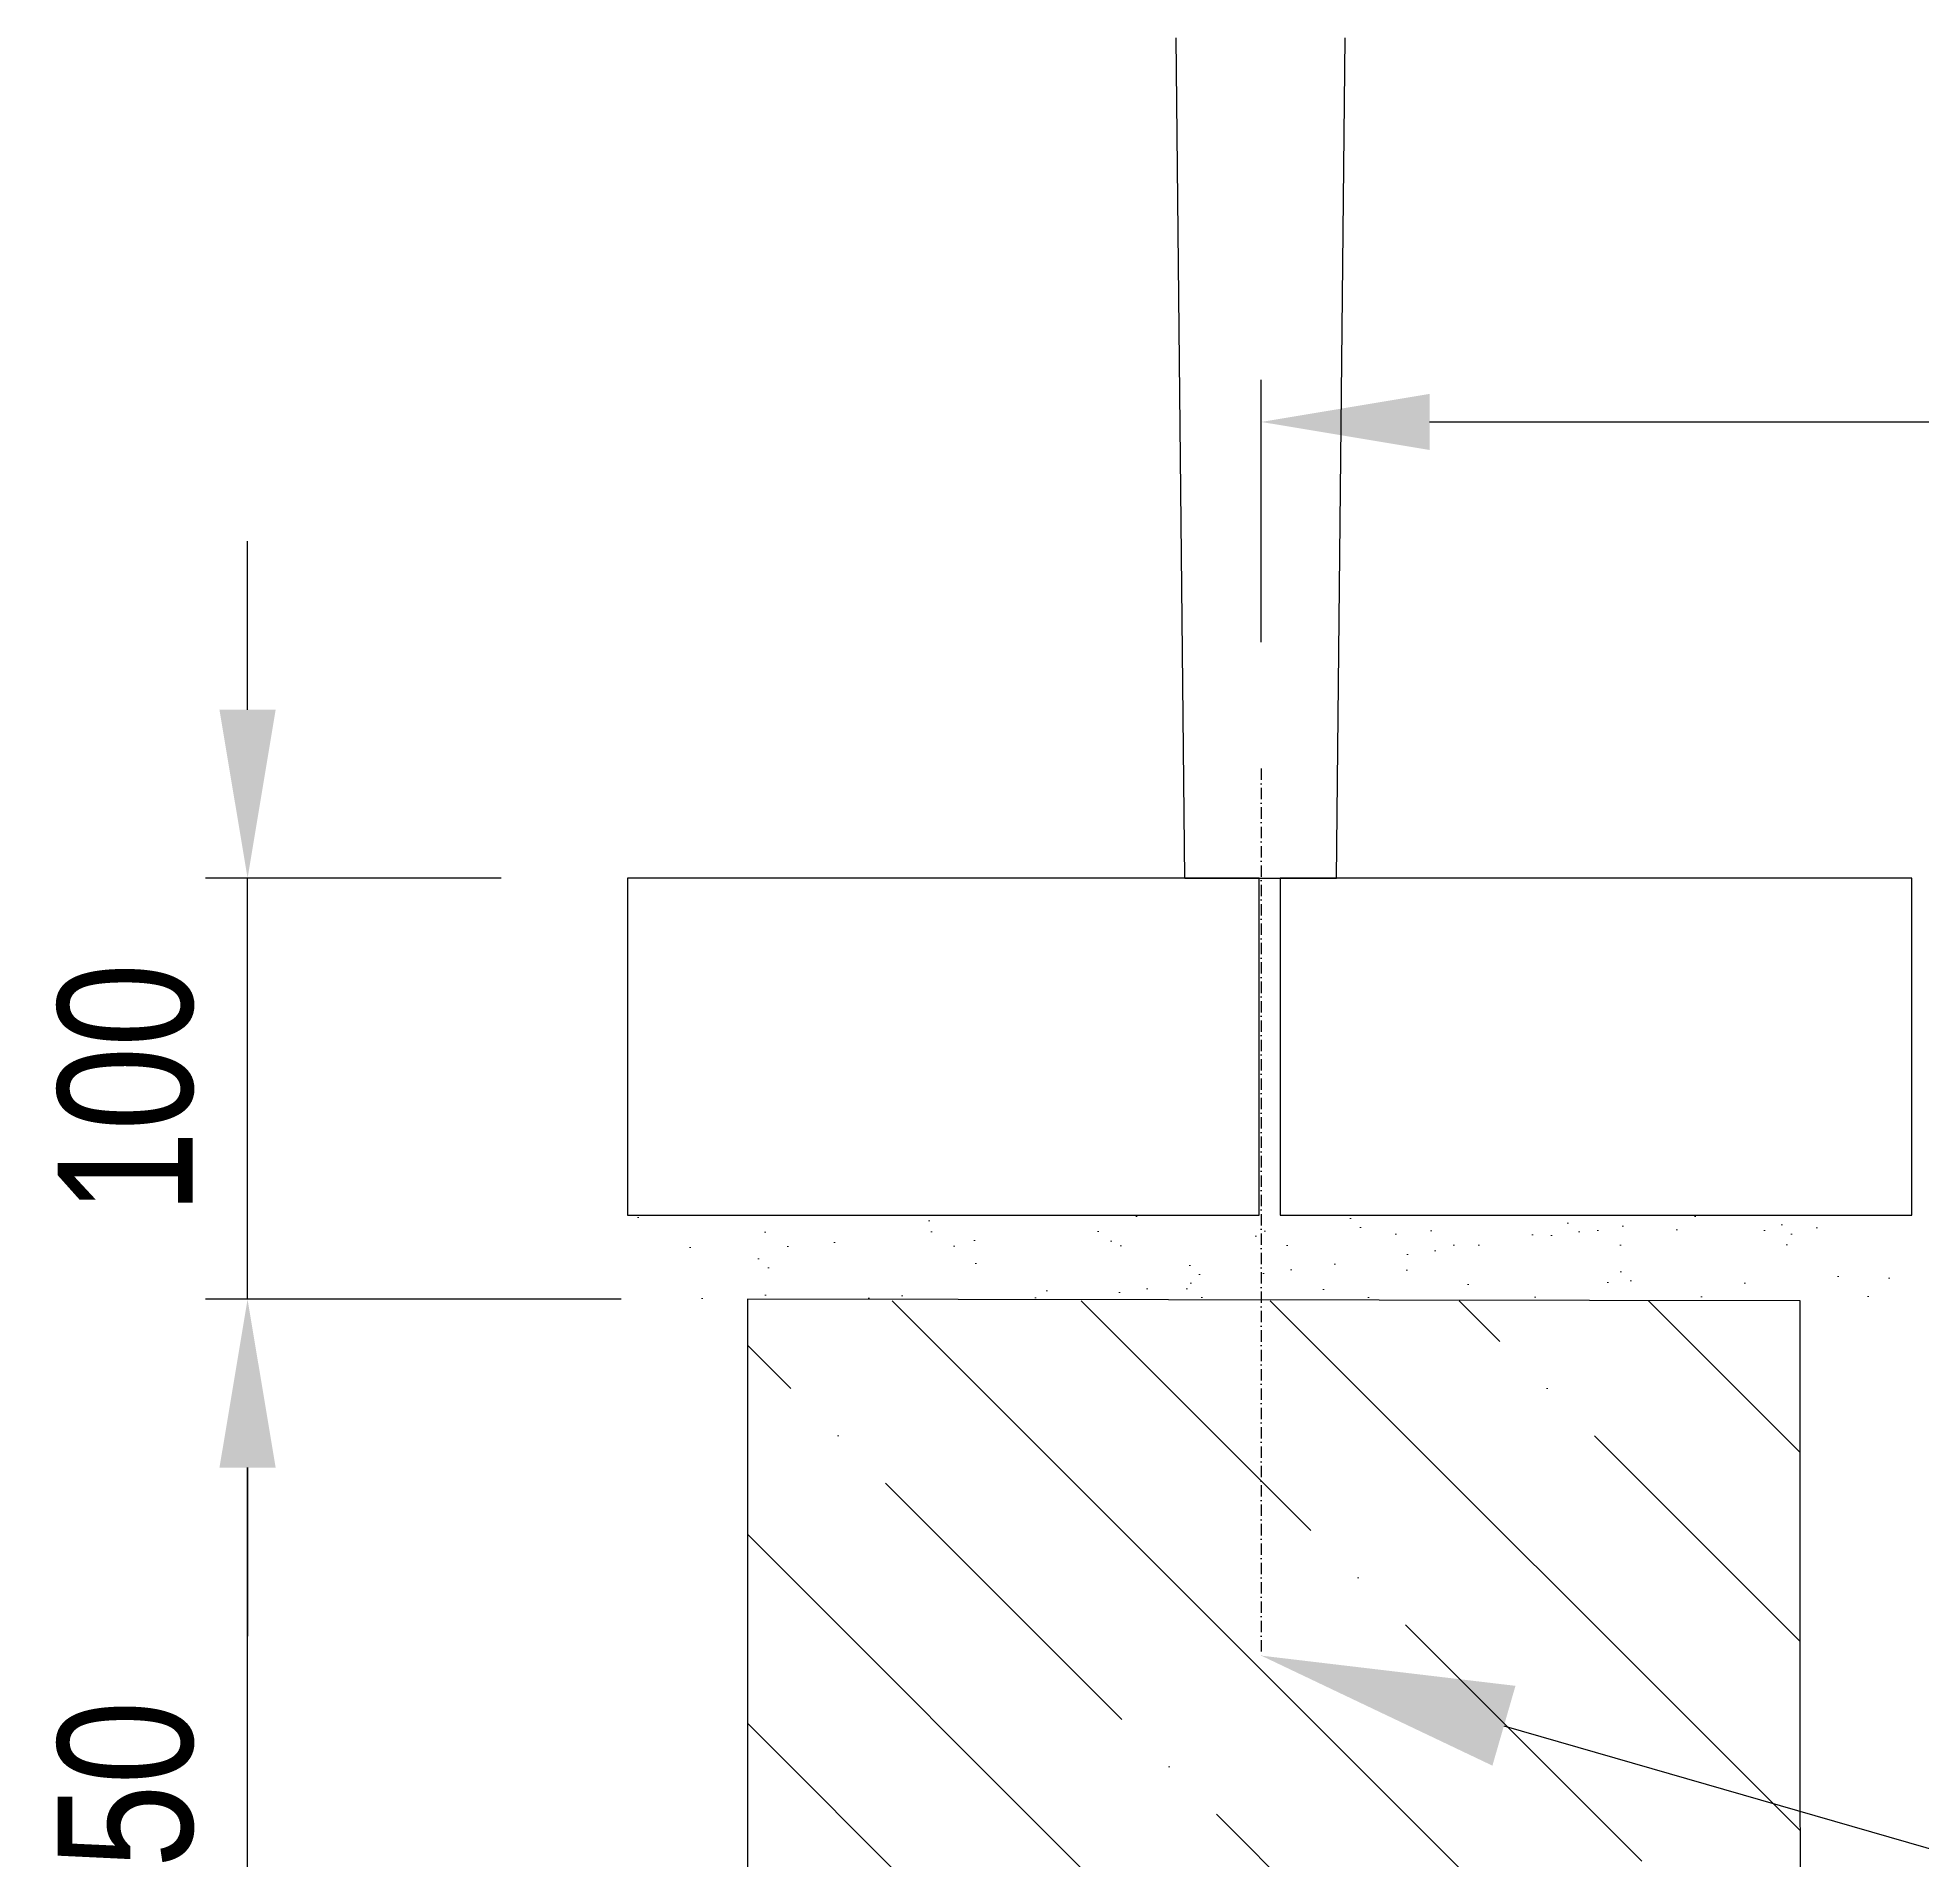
# Model space of a CAD drawing. Header units: millimetres. Extents: x 11004 to 17333, y 3085 to 7285.
# Drawn here: x 13255.7 to 13703.2, y 5377.2 to 5810 of the extents above; entities that cross this region are included whole.
import ezdxf
from ezdxf import colors
from ezdxf.entities.mleader import LeaderData, LeaderLine
from ezdxf.math import Vec2, Vec3

# ---------------------------------------------------------------- set-up
doc = ezdxf.new("R2010")
doc.units = ezdxf.units.MM
doc.header["$LTSCALE"] = 0.3
doc.linetypes.add('DashDot', pattern=[15, 9, -3, 0, -3])
doc.layers.add('SRAFY', color=251, linetype='Continuous', lineweight=13)
doc.styles.add('SEACAD_Arial', font='arial.ttf', dxfattribs={"width": 0.8})
doc.dimstyles.new('ISO-25', dxfattribs={"dimtxt": 1.6, "dimasz": 2, "dimexe": 0.5, "dimexo": 1.5, "dimtad": 1, "dimdec": 0, "dimtxsty": 'SEACAD_Arial', "dimcen": 2, "dimadec": 0, "dimazin": 0, "dimtfac": 1, "dimtdec": 0, "dimtmove": 0, "dimatfit": 3, "dimfxl": 1, "dimarcsym": 0})

# ---------------------------------------------------------------- blocks, each defined once
blk = doc.blocks.new('*D136')
at = {"color": 0, "lineweight": -2, "transparency": 16777216}
for p, q in [((13546.24, 5666.47), (13546.24, 5728.79)), ((14102.61, 5666.48), (14102.61, 5728.79)), ((13586.24, 5718.79), (14062.61, 5718.79))]:
    blk.add_line(p, q, dxfattribs=at)
at = {"color": 0, "transparency": 16777216}
for points in [[(13586.24, 5725.46), (13586.24, 5712.13), (13546.24, 5718.79)], [(14062.61, 5725.46), (14062.61, 5712.13), (14102.61, 5718.79)]]:
    blk.add_solid(points, dxfattribs=at)
at = {"layer": 'Defpoints', "color": 0, "transparency": 16777216}
for p in [(14102.61, 5718.79), (13546.24, 5636.47), (14102.61, 5636.48)]:
    blk.add_point(p, dxfattribs=at)
at = {"color": 0, "transparency": 16777216, "insert": (13824.43, 5747.63), "char_height": 32, "attachment_point": 5, "style": 'SEACAD_Arial'}
blk.add_mtext('556', dxfattribs=at)
blk = doc.blocks.new('*D172')
at = {"color": 0, "lineweight": -2, "transparency": 16777216}
for p, q in [((13305.53, 5650.45), (13305.53, 5690.45)), ((13365.73, 5610.45), (13295.53, 5610.45)), ((13305.53, 5510.45), (13305.53, 5610.45)), ((13394.26, 5510.45), (13295.53, 5510.45)), ((13305.53, 5470.45), (13305.53, 5430.45))]:
    blk.add_line(p, q, dxfattribs=at)
at = {"color": 0, "transparency": 16777216}
for points in [[(13298.86, 5650.45), (13312.2, 5650.45), (13305.53, 5610.45)], [(13298.86, 5470.45), (13312.2, 5470.45), (13305.53, 5510.45)]]:
    blk.add_solid(points, dxfattribs=at)
at = {"layer": 'Defpoints', "color": 0, "transparency": 16777216}
for p in [(13305.53, 5610.45), (13395.73, 5610.45), (13424.26, 5510.45)]:
    blk.add_point(p, dxfattribs=at)
at = {"color": 0, "transparency": 16777216, "insert": (13276.69, 5560.45), "char_height": 32, "attachment_point": 5, "rotation": 90, "style": 'SEACAD_Arial'}
blk.add_mtext('100', dxfattribs=at)
blk = doc.blocks.new('*D173')
at = {"color": 0, "lineweight": -2, "transparency": 16777216}
for p, q in [((13394.26, 5510.45), (13295.53, 5510.45)), ((13305.53, 5300.11), (13305.53, 5470.45)), ((13394.26, 5260.11), (13295.53, 5260.11))]:
    blk.add_line(p, q, dxfattribs=at)
at = {"color": 0, "transparency": 16777216}
for points in [[(13298.86, 5470.45), (13312.2, 5470.45), (13305.53, 5510.45)], [(13298.86, 5300.11), (13312.2, 5300.11), (13305.53, 5260.11)]]:
    blk.add_solid(points, dxfattribs=at)
at = {"layer": 'Defpoints', "color": 0, "transparency": 16777216}
for p in [(13305.53, 5510.45), (13424.26, 5510.45), (13424.26, 5260.11)]:
    blk.add_point(p, dxfattribs=at)
at = {"color": 0, "transparency": 16777216, "insert": (13276.69, 5385.28), "char_height": 32, "attachment_point": 5, "rotation": 90, "style": 'SEACAD_Arial'}
blk.add_mtext('250', dxfattribs=at)

msp = doc.modelspace()

# ---------------------------------------------------------------- hatches: boundary and pattern name
at = {"layer": 'SRAFY'}
h = msp.add_hatch(dxfattribs=at)
h.set_pattern_fill('AR-SAND', color=256, scale=0.5)
h.set_pattern_definition([(37.5, (6860.286, 295.79), (-0.800016, 24.47066), [0, -19.304, 0, -21.59, 0, -20.6375]), (7.5, (6860.286, 295.79), (22.47616, 35.84126), [0, -10.414, 0, -17.399, 0, -6.6675]), (327.5, (6844.665, 295.79), (39.54962, 0.07186), [0, -6.35, 0, -22.86, 0, -29.845]), (317.5, (6844.665, 295.79), (38.17782, 11.14647), [0, -3.175, 0, -14.986, 0, -17.145])])
h.paths.add_polyline_path([(13395.73, 5530.45), (13395.73, 5510.49), (13426.26, 5510.45), (13546.24, 5510.28), (13546.24, 5530.45)])
h.paths.add_polyline_path([(13855.73, 5510.1), (13855.73, 5530.45), (13546.24, 5530.45), (13546.24, 5510.28), (13676.24, 5510.1)])
h = msp.add_hatch(dxfattribs=at)
h.set_pattern_fill('ANSI35', color=256, scale=10, angle=90)
h.set_pattern_definition([(135, (918.286, 0), (-44.90128, -44.90128), []), (135, (918.286, 44.9), (-44.90128, -44.90128), [79.375, -15.875, 0, -15.875])])
h.paths.add_polyline_path([(13674.24, 5390.45), (13674.24, 5510.1), (13424.24, 5510.1), (13424.24, 5260.11), (13674.23, 5260.11)])

# ---------------------------------------------------------------- linework, layer by layer
for p, q in [((13528.1, 5610.45), (13526.02, 5810.05)), ((13564.1, 5610.45), (13566.17, 5810.05)), ((13528.1, 5610.45), (13564.1, 5610.45))]:
    msp.add_line(p, q)
at = {"linetype": 'DashDot', "lineweight": 30}
msp.add_line((13546.24, 5636.47), (13546.24, 5425.81), dxfattribs=at)
at = {"color": 7, "linetype": 'Continuous'}
for p, q in [((13545.73, 5610.45), (13395.73, 5610.45)), ((13395.73, 5610.45), (13395.73, 5530.45)), ((13545.73, 5530.45), (13545.73, 5610.45)), ((13700.73, 5610.45), (13550.73, 5610.45)), ((13550.73, 5610.45), (13550.73, 5530.45)), ((13700.73, 5530.45), (13700.73, 5610.45)), ((13395.73, 5530.45), (13545.73, 5530.45)), ((13550.73, 5530.45), (13700.73, 5530.45))]:
    msp.add_line(p, q, dxfattribs=at)
msp.add_lwpolyline([(13424.26, 5260.11), (13674.27, 5260.11), (13674.24, 5510.1), (13424.26, 5510.45)], close=True)

# ---------------------------------------------------------------- dimensions: what is measured, and where the dimension line sits
dim = msp.add_linear_dim(base=(14102.61, 5718.79), p1=(13546.24, 5636.47), p2=(14102.61, 5636.48), dimstyle='ISO-25', override={"dimscale": 0})
dim.commit()
dim.dimension.update_dxf_attribs({"geometry": '*D136', "text_midpoint": (13824.43, 5747.63)})
for base, p1, p2, picture, middle in [((13305.53, 5610.45), (13424.26, 5510.45), (13395.73, 5610.45), '*D172', (13276.69, 5560.45)), ((13305.53, 5510.45), (13424.26, 5260.11), (13424.26, 5510.45), '*D173', (13276.69, 5385.28))]:
    dim = msp.add_linear_dim(base=base, p1=p1, p2=p2, angle=90, dimstyle='ISO-25')
    dim.commit()
    dim.dimension.update_dxf_attribs({"geometry": picture, "text_midpoint": middle})

# ---------------------------------------------------------------- leaders
ml = msp.add_multileader_mtext('Standard')
ml.set_content('2', color=256, style='SEACAD_Arial')
ml.set_leader_properties()
ml.build(insert=Vec2(0, 0))
ml.multileader.update_dxf_attribs({"text_right_attachment_type": 6, "dogleg_length": 2, "arrow_head_size": 60, "scale": 20})
ctx = ml.context
ctx.base_point, ctx.scale, ctx.char_height, ctx.arrow_head_size, ctx.landing_gap_size, ctx.plane_origin = Vec3(13761.52, 5375.18), 20, 50, 60, 20, Vec3(13546.24, 5425.81)
ctx.right_attachment = 6
notes = []
notes.append((ctx, [(0, (1, 1, 0), (13721.52, 5375.18), (1, 0), 40, [(0, [(13546.24, 5425.81)], 0, [])])]))
ctx.mtext.insert, ctx.mtext.flow_direction = Vec3(13781.52, 5400.18), 5
for ctx, leaders in notes:
    for number, flags, end, landing, length, lines in leaders:
        leader = LeaderData()
        leader.index, (leader.has_last_leader_line, leader.has_dogleg_vector, leader.attachment_direction) = number, flags
        leader.last_leader_point, leader.dogleg_vector, leader.dogleg_length = Vec3(end), Vec3(landing), length
        for number, points, colour, breaks in lines:
            line = LeaderLine()
            line.index, line.vertices, line.color, line.breaks = number, Vec3.list(points), colors.encode_raw_color(colour), breaks
            leader.lines.append(line)
        ctx.leaders.append(leader)

doc.saveas('drawing.dxf')
